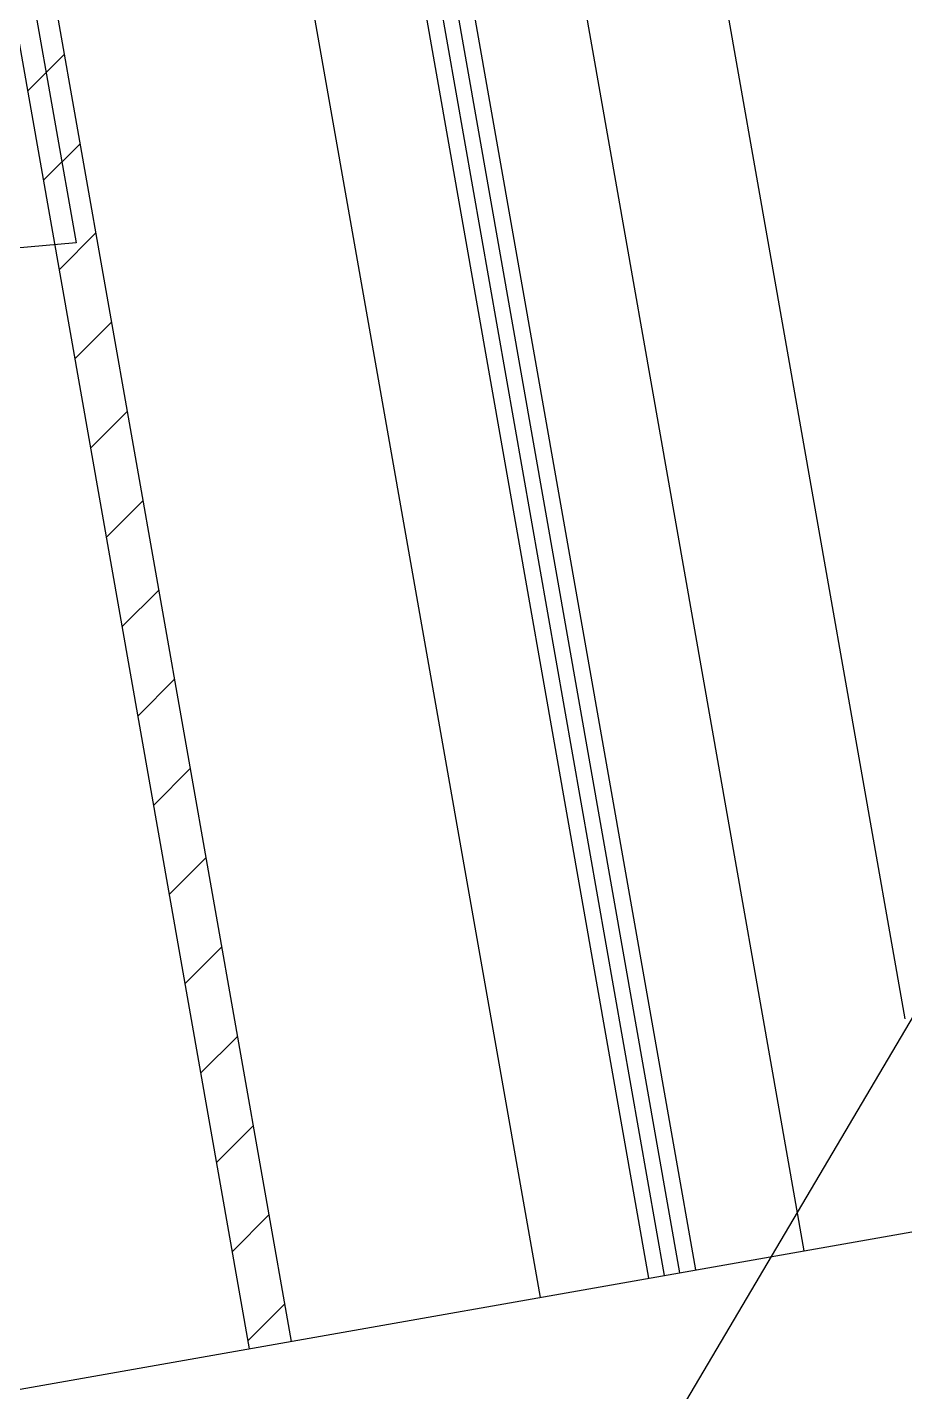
# Model space of a CAD drawing. Header units: millimetres. Extents: x 121 to 715, y 164 to 739.
# Drawn here: x 577.23 to 598.03, y 371.28 to 403.62 of the extents above; entities that cross this region are included whole.
import ezdxf

# ---------------------------------------------------------------- set-up
doc = ezdxf.new("R2010")
doc.units = ezdxf.units.MM
doc.layers.add('NW0323', color=7, linetype='Continuous')
doc.layers.add('標示線', color=3, linetype='Continuous', lineweight=0)
doc.styles.get("Standard").update_dxf_attribs({"font": ''})
doc.styles.get('Standard').set_extended_font_data('SimSun')
doc.dimstyles.new('ISO-25', dxfattribs={"dimtxt": 2.5, "dimasz": 2.5, "dimexe": 1.25, "dimexo": 0.625, "dimtad": 1, "dimtxsty": 'Standard', "dimcen": 2.5, "dimadec": 0, "dimazin": 0, "dimtfac": 1, "dimtmove": 0, "dimatfit": 3, "dimfxl": 1, "dimarcsym": 0})

# ---------------------------------------------------------------- blocks, each defined once
blk = doc.blocks.new('NW0323-A')
at = {"layer": 'NW0323', "color": 9}
for p, q in [((2059.3145, 2852.6671), (2056.9529, 2866.0605)), ((2059.3145, 2852.6671), (2056.9529, 2866.0605)), ((2058.5778, 2852.5372), (2056.2162, 2865.9306)), ((2058.6523, 2852.5503), (2056.2907, 2865.9437)), ((2058.725, 2852.5632), (2056.3634, 2865.9565)), ((2058.7995, 2852.5763), (2056.4379, 2865.9697)), ((2058.0628, 2852.4464), (2055.7012, 2865.8398)), ((2058.0628, 2852.4464), (2055.7012, 2865.8398))]:
    blk.add_line(p, q, dxfattribs=at)
at = {"layer": 'NW0323', "color": 4}
for p, q in [((2056.684, 2852.2033), (2054.3224, 2865.5967)), ((2054.5194, 2865.6314), (2056.881, 2852.238)), ((2055.3057, 2860.5962), (2055.8614, 2857.4448)), ((2055.8614, 2857.4448), (2049.8842, 2856.9219))]:
    blk.add_line(p, q, dxfattribs=at)
at = {"layer": 'NW0323', "color": 7}
for p, q in [((2057.7765, 2865.1903), (2059.7909, 2853.7665)), ((2046.5725, 2850.4203), (2063.1651, 2853.3461)), ((2046.5725, 2850.4203), (2063.1651, 2853.3461))]:
    blk.add_line(p, q, dxfattribs=at)
at = {"layer": 'NW0323', "color": 2}
for p, q in [((2055.6327, 2858.1658), (2055.8053, 2858.3385)), ((2055.7073, 2857.7427), (2055.8799, 2857.9153)), ((2055.7819, 2857.3195), (2055.9546, 2857.4921)), ((2055.8565, 2856.8963), (2056.0292, 2857.0689)), ((2055.9312, 2856.4731), (2056.1038, 2856.6457)), ((2056.0058, 2856.0499), (2056.1784, 2856.2226)), ((2056.0804, 2855.6267), (2056.253, 2855.7994)), ((2056.155, 2855.2036), (2056.3277, 2855.3762)), ((2056.2296, 2854.7804), (2056.4023, 2854.953)), ((2056.3043, 2854.3572), (2056.4769, 2854.5298)), ((2056.3789, 2853.934), (2056.5515, 2854.1066)), ((2056.4535, 2853.5108), (2056.6261, 2853.6835)), ((2056.5281, 2853.0876), (2056.7008, 2853.2603)), ((2056.6027, 2852.6644), (2056.7754, 2852.8371)), ((2056.6773, 2852.2413), (2056.85, 2852.4139))]:
    blk.add_line(p, q, dxfattribs=at)

msp = doc.modelspace()

# ---------------------------------------------------------------- block references
at = {"layer": 'NW0323', "xscale": 5.000000000000034, "yscale": 5.000000000000034, "zscale": 5.000000000000034}
msp.add_blockref('NW0323-A', (-9700.92, -13888.718), dxfattribs=at)

# ---------------------------------------------------------------- leaders
at = {"layer": '標示線', "color": 6, "annotation_type": 0, "has_hookline": 1, "hookline_direction": 1, "text_width": 18.833}
msp.add_leader([(603.573, 389.215), (581.431, 351.767), (576.431, 351.767)], dimstyle='ISO-25', override={"dimasz": 5}, dxfattribs=at)
at = {"layer": '標示線', "color": 6, "annotation_type": 0, "has_hookline": 1, "hookline_direction": 1, "text_width": 19}
msp.add_leader([(607.84, 386.894), (608.783, 334.447), (606.283, 334.447)], dimstyle='ISO-25', dxfattribs=at)

doc.saveas('drawing.dxf')
